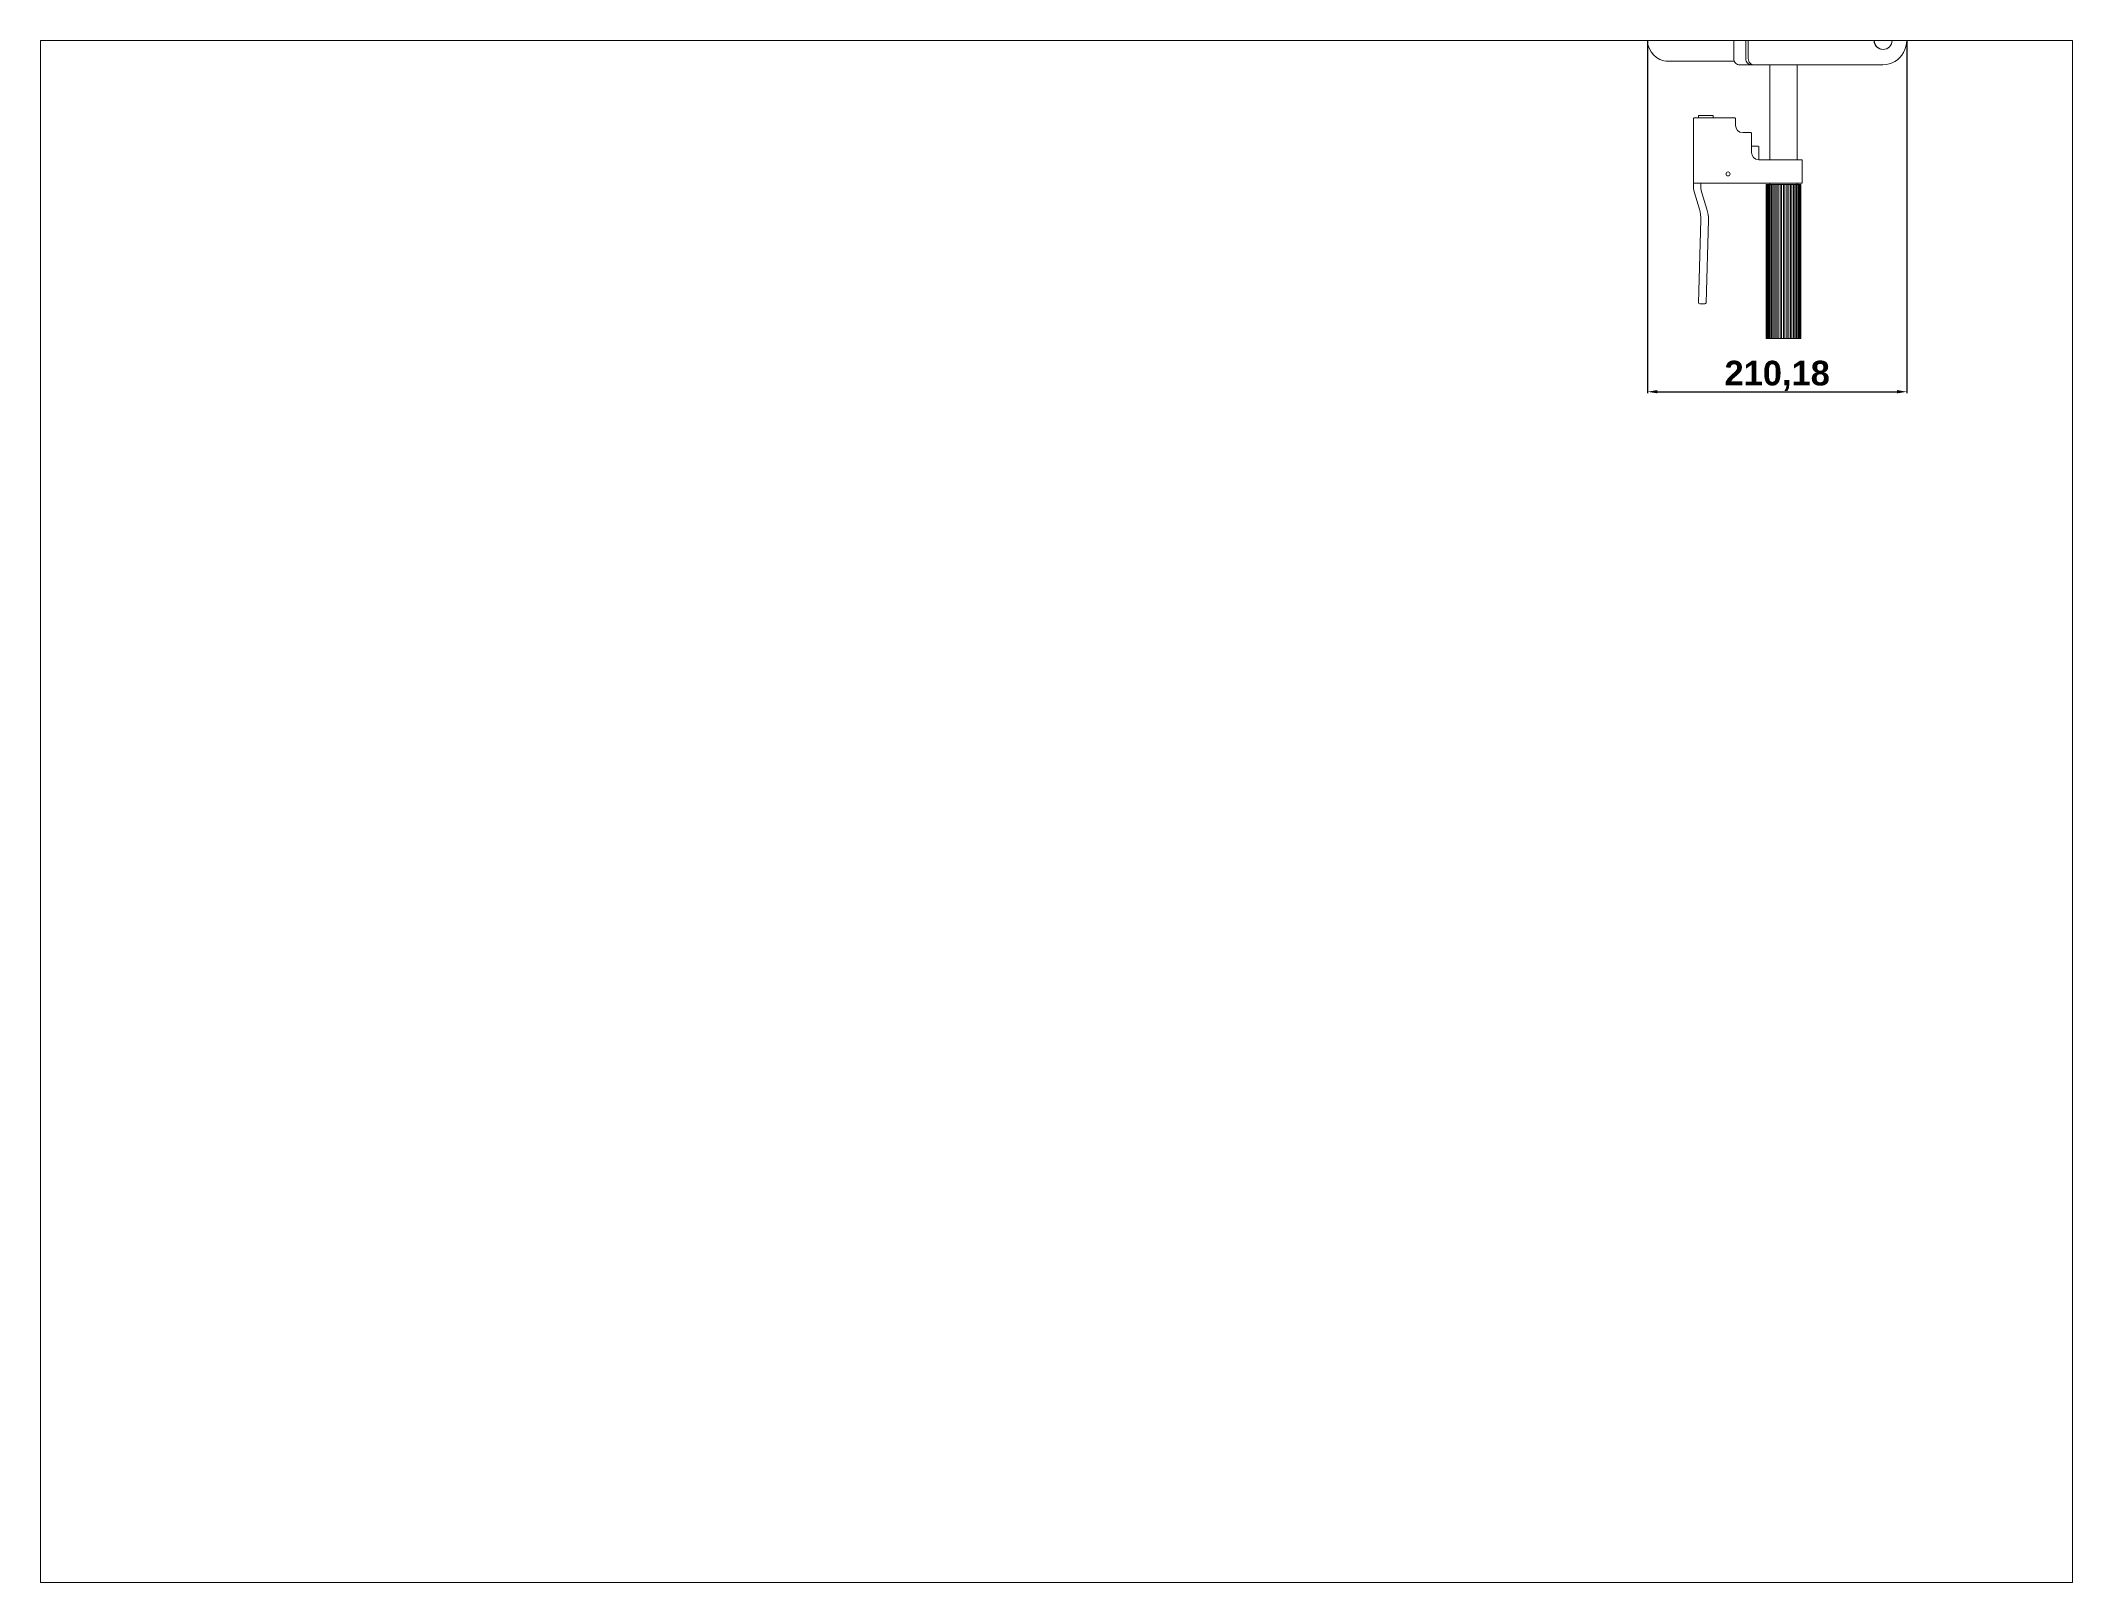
# Paper-space layout 'Presentación2' of a CAD drawing. Header units: millimetres. Extents: x 26 to 231, y 20 to 176.
# The model-space entities are those that its viewports show. They can reach past a viewport. Long polylines and large blocks are cut down to what shows.
import ezdxf

# ---------------------------------------------------------------- set-up
doc = ezdxf.new("R2010")
doc.units = ezdxf.units.MM
doc.layers.add('01_Contornos', color=7, linetype='Continuous', lineweight=20)
doc.layers.add('04_Cotas', color=3, linetype='Continuous', lineweight=18)
doc.styles.add('EstiloCota', font='arialbd.ttf', dxfattribs={"height": 20})
doc.dimstyles.new('CotasUNE', dxfattribs={"dimtxt": 10, "dimasz": 8, "dimexe": 1.25, "dimexo": 0, "dimtad": 1, "dimtxsty": 'EstiloCota', "dimcen": 2.5, "dimclrd": 256, "dimclrt": 256, "dimadec": 0, "dimazin": 0, "dimtfac": 1, "dimtmove": 0, "dimatfit": 3, "dimfxl": 1, "dimarcsym": 0})

# ---------------------------------------------------------------- blocks, each defined once
blk = doc.blocks.new('*D428')
at = {"layer": '04_Cotas', "color": 0, "lineweight": -2, "transparency": 16777216}
for p, q in [((996.5, 1305.1), (996.5, 1018.7)), ((1206.7, 1305.1), (1206.7, 1018.7))]:
    blk.add_line(p, q, dxfattribs=at)
at = {"layer": '04_Cotas', "lineweight": -2, "transparency": 16777216}
blk.add_line((1004.5, 1019.9), (1198.7, 1019.9), dxfattribs=at)
at = {"layer": '04_Cotas', "transparency": 16777216}
for points in [[(1004.5, 1021.3), (1004.5, 1018.6), (996.5, 1019.9)], [(1198.7, 1021.3), (1198.7, 1018.6), (1206.7, 1019.9)]]:
    blk.add_solid(points, dxfattribs=at)
at = {"layer": '04_Cotas', "transparency": 16777216, "insert": (1101.6, 1032.8), "char_height": 20, "attachment_point": 5, "style": 'EstiloCota'}
blk.add_mtext('210,18', dxfattribs=at)

msp = doc.modelspace()

# ---------------------------------------------------------------- linework, layer by layer
at = {"layer": '01_Contornos'}
for p, q in [((1066.374, 1290.062), (1066.374, 1320.062)), ((1076.121, 1320.062), (1076.121, 1290.062)), ((1078.191, 1320.062), (1078.191, 1290.062)), ((1066.777, 1288.062), (1012.897, 1288.062)), ((1187.341, 1285.062), (1071.204, 1285.062)), ((1095.744, 1285.062), (1095.744, 1208.062)), ((1117.744, 1285.062), (1117.744, 1208.062)), ((1033.744, 1189.062), (1033.744, 1241.562)), ((1067.244, 1242.062), (1034.244, 1242.062)), ((1037.744, 1244.062), (1049.744, 1244.062)), ((1037.744, 1244.062), (1037.744, 1242.062)), ((1049.744, 1244.062), (1049.744, 1242.062)), ((1067.744, 1241.562), (1067.744, 1236.062)), ((1073.744, 1230.062), (1080.244, 1230.062)), ((1080.744, 1229.562), (1080.744, 1214.062)), ((1086.244, 1219.062), (1080.744, 1219.062)), ((1086.744, 1208.062), (1086.744, 1218.562)), ((1086.744, 1208.062), (1121.744, 1208.062)), ((1121.744, 1208.062), (1121.744, 1189.062)), ((1121.744, 1189.062), (1033.744, 1189.062)), ((1033.744, 1189.062), (1036.744, 1189.062)), ((1092.744, 1063.062), (1092.744, 1188.062)), ((1092.744, 1188.062), (1120.744, 1188.062)), ((1093.013, 1063.062), (1093.013, 1188.062)), ((1093.251, 1063.062), (1093.251, 1188.062)), ((1093.809, 1063.062), (1093.809, 1188.062)), ((1094.239, 1063.062), (1094.239, 1188.062)), ((1095.103, 1063.062), (1095.103, 1188.062)), ((1095.707, 1063.062), (1095.707, 1188.062)), ((1095.744, 1189.062), (1095.744, 1188.062)), ((1096.844, 1063.062), (1096.844, 1188.062)), ((1097.6, 1063.062), (1097.6, 1188.062)), ((1098.966, 1063.062), (1098.966, 1188.062)), ((1099.844, 1063.062), (1099.844, 1188.062)), ((1101.386, 1063.062), (1101.386, 1188.062)), ((1102.353, 1063.062), (1102.353, 1188.062)), ((1104.013, 1063.062), (1104.013, 1188.062)), ((1105.031, 1063.062), (1105.031, 1188.062)), ((1106.744, 1063.062), (1106.744, 1188.062)), ((1107.774, 1063.062), (1107.774, 1188.062)), ((1109.475, 1063.062), (1109.475, 1188.062)), ((1110.479, 1063.062), (1110.479, 1188.062)), ((1112.101, 1063.062), (1112.101, 1188.062)), ((1113.039, 1063.062), (1113.039, 1188.062)), ((1114.522, 1063.062), (1114.522, 1188.062)), ((1115.358, 1063.062), (1115.358, 1188.062)), ((1116.643, 1063.062), (1116.643, 1188.062)), ((1117.345, 1063.062), (1117.345, 1188.062)), ((1117.744, 1189.062), (1117.744, 1188.062)), ((1118.384, 1063.062), (1118.384, 1188.062)), ((1118.925, 1063.062), (1118.925, 1188.062)), ((1119.678, 1063.062), (1119.678, 1188.062)), ((1120.037, 1063.062), (1120.037, 1188.062)), ((1120.475, 1063.062), (1120.475, 1188.062)), ((1120.639, 1063.062), (1120.639, 1188.062)), ((1120.744, 1188.062), (1120.744, 1063.062)), ((1120.744, 1063.062), (1120.744, 1188.062)), ((1034.493, 1181.296), (1038.536, 1167.868)), ((1040.527, 1181.296), (1044.57, 1167.868)), ((1039.809, 1159.219), (1037.76, 1092.122)), ((1045.844, 1159.149), (1043.872, 1092.061)), ((1042.874, 1091.12), (1038.76, 1091.122)), ((1120.744, 1063.062), (1092.744, 1063.062))]:
    msp.add_line(p, q, dxfattribs=at)
msp.add_circle((1061.744, 1196.562), 1.6, dxfattribs=at)
for centre, radius, start, end in [((1034.244, 1241.562), 0.5, 90, 180), ((1067.244, 1241.562), 0.5, 0, 90), ((1073.744, 1236.062), 6, 180, 270), ((1080.244, 1229.562), 0.5, 0, 90), ((1086.744, 1214.062), 6, 180, 270), ((1086.244, 1218.562), 0.5, 0, 90), ((1053.644, 1187.062), 20, 174.26083, 196.756035), ((1059.678, 1187.062), 20, 174.26083, 196.756035), ((1009.809, 1159.219), 30, 359.867098, 16.756035), ((1015.844, 1159.219), 30, 359.867098, 16.756035), ((1038.76, 1092.122), 1, 180, 270), ((1042.874, 1092.12), 1, 269.936178, 356.633502)]:
    msp.add_arc(centre, radius, start, end, dxfattribs=at)
for centre, major_axis, start_param, end_param in [((1012.897, 1305.062), (0, 17), 0, 3.14159265), ((1187.341, 1305.062), (0, 20), 3.14159265, 6.28318531), ((1187.341, 1305.062), (0, 7.5), 6.26532108, 9.44264219)]:
    msp.add_ellipse(centre, major_axis=major_axis, ratio=0.96592583, start_param=start_param, end_param=end_param, dxfattribs=at)
msp.add_ellipse((1187.6, 1305.062), major_axis=(0, -7.5), ratio=0.96592583, dxfattribs=at)
at = {"layer": '01_Contornos', "extrusion": (0, 0, -1)}
for centre in [(1071.204, 1290.062), (1080.951, 1290.062), (1083.021, 1290.062)]:
    msp.add_ellipse(centre, major_axis=(0, 5), ratio=0.96592583, start_param=3.14159265, end_param=4.71238898, dxfattribs=at)

# ---------------------------------------------------------------- dimensions: what is measured, and where the dimension line sits
at = {"layer": '04_Cotas'}
dim = msp.add_linear_dim(base=(1206.66, 1019.95), p1=(996.476, 1305.062), p2=(1206.66, 1305.062), dimstyle='CotasUNE', dxfattribs=at)
dim.commit()
dim.dimension.update_dxf_attribs({"geometry": '*D428', "text_midpoint": (1101.568, 1032.846)})

psp = doc.layouts.new('Presentación2')

# ---------------------------------------------------------------- viewports
at = {"layer": '04_Cotas'}
psp.add_viewport(center=(128.5, 97.5), size=(205.6, 156), view_center_point=(517.041, 679.471), view_height=1250.42305, dxfattribs=at)

doc.saveas('drawing.dxf')
